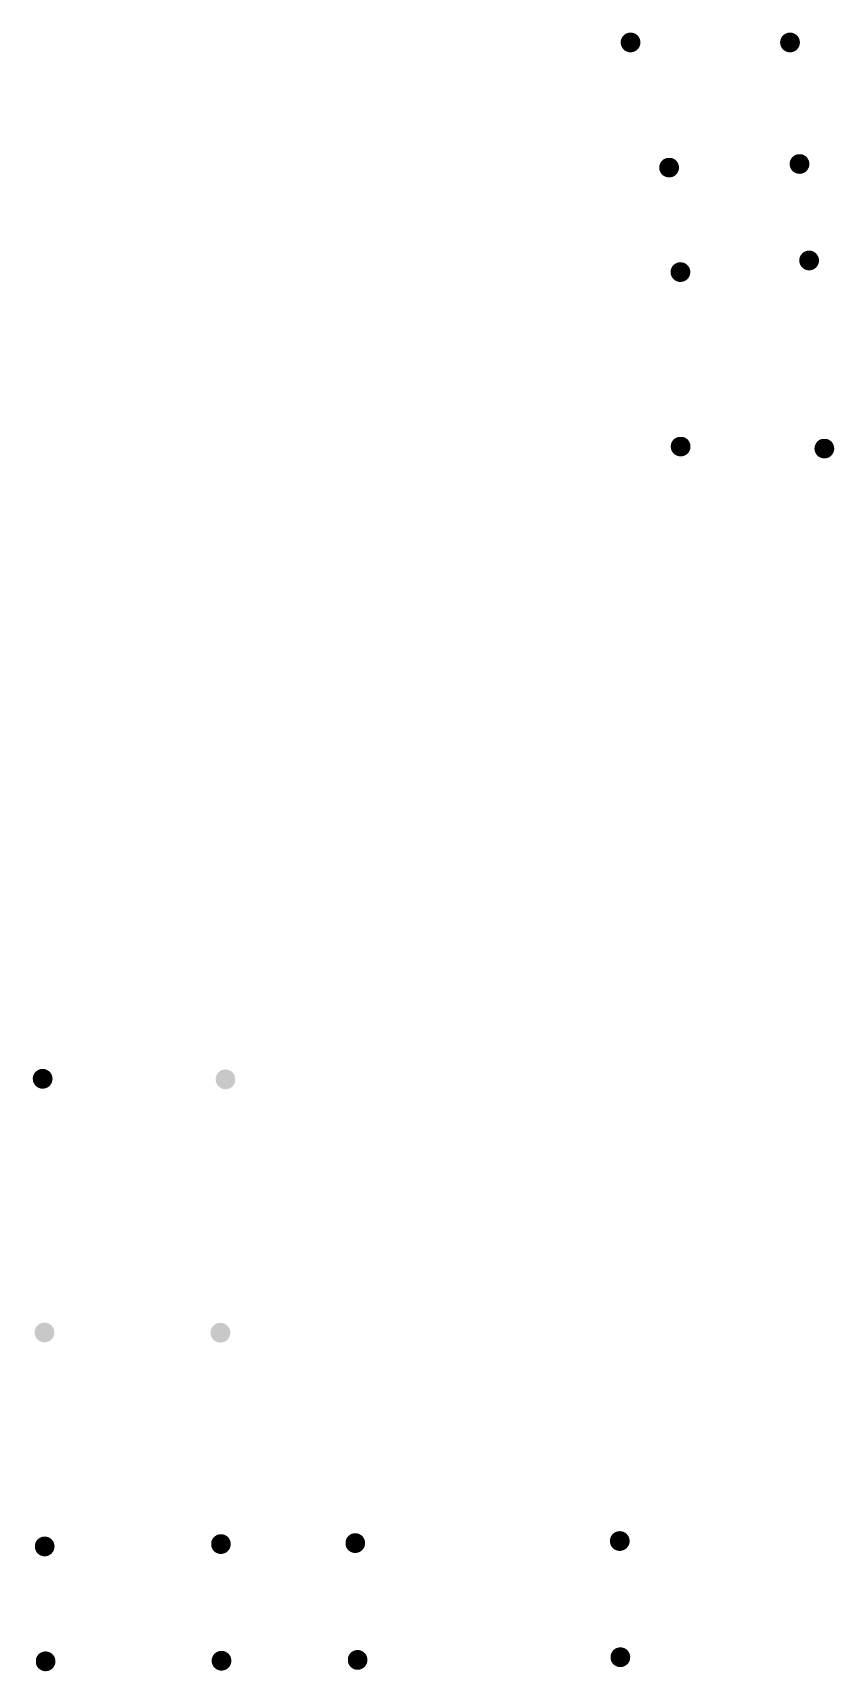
# Model space of a CAD drawing. Header units: inches. Extents: x 325 to 11487, y 381 to 10656.
# Drawn here: x 411.83 to 421.29, y 380.6 to 399.92 of the extents above; entities that cross this region are included whole.
import ezdxf

# ---------------------------------------------------------------- set-up
doc = ezdxf.new("R2010")
doc.units = ezdxf.units.IN
doc.header["$MEASUREMENT"] = 0
doc.layers.add('HATCH', color=7, linetype='Continuous')
pattern_1 = [(50, (0, 0), (7.172601826e-05, -6.275213498e-06), [7.5e-06, -8.25e-05]), (355, (0, 0), (-1.3875133361e-05, 7.521921337e-05), [6e-06, -6.6e-05]), (100.45144446, (5.98e-06, -5.2e-07), (5.7850884673e-05, 6.8943999097e-05), [6.3740192e-06, -7.01142112e-05]), (46.1842, (0, 2e-05), (0.000106724133067, -1.6551928079e-05), [1.125e-05, -0.00012375]), (96.63563549, (8.89e-06, 1.862e-05), (9.3466194567e-05, 9.7411860077e-05), [9.5610342e-06, -0.000105171376]), (351.18416399, (0, 2e-05), (9.3466194505e-05, 9.7411860027e-05), [9e-06, -9.90000001e-05]), (21, (1e-05, 1.5e-05), (5.9690705212e-05, -4.02618890665e-05), [7.5e-06, -8.25e-05]), (326, (1e-05, 1.5e-05), (2.4331533192e-05, 7.2515004505e-05), [6e-06, -6.6e-05]), (71.45144474, (1.4974e-05, 1.1645e-05), (8.4022237673e-05, 3.2253115281e-05), [6.374019e-06, -7.01142112e-05]), (37.5, (0, 0), (1.2159855317e-06, 3.32893853831e-05), [0, -6.52e-05, 0, -6.7e-05, 0, -6.625e-05]), (7.5, (0, 0), (2.63069537442e-05, 3.94411711882e-05), [0, -3.82e-05, 0, -6.37e-05, 0, -2.525e-05]), (327.5, (-2.23e-05, 0), (5.33822436172e-05, -2.2554871734e-06), [0, -2.5e-05, 0, -7.8e-05, 0, -0.0001035]), (317.5, (-3.23e-05, 0), (5.83186169342e-05, 1.00104982332e-05), [0, -3.25e-05, 0, -5.18e-05, 0, -7.35e-05])]

msp = doc.modelspace()

# ---------------------------------------------------------------- hatches: boundary and pattern name
at = {"layer": 'HATCH'}
h = msp.add_hatch(dxfattribs=at)
h.set_pattern_fill('AR-CONC', color=256, scale=1e-05)
h.set_pattern_definition([(50, (6.9354593, 12.21956918), (7.172601826e-05, -6.275213498e-06), [7.5e-06, -8.25e-05]), (355, (6.9354593, 12.21956918), (-1.3875133361e-05, 7.521921337e-05), [6e-06, -6.6e-05]), (100.45144446, (6.93546528, 12.219568656), (5.7850884673e-05, 6.8943999097e-05), [6.3740192e-06, -7.01142112e-05]), (46.1842, (6.9354593, 12.21958918), (0.000106724133067, -1.6551928079e-05), [1.125e-05, -0.00012375]), (96.63563549, (6.93546819, 12.2195878), (9.3466194567e-05, 9.7411860077e-05), [9.5610342e-06, -0.000105171376]), (351.18416399, (6.9354593, 12.21958918), (9.3466194505e-05, 9.7411860027e-05), [9e-06, -9.90000001e-05]), (21, (6.9354693, 12.21958418), (5.9690705212e-05, -4.02618890665e-05), [7.5e-06, -8.25e-05]), (326, (6.9354693, 12.21958418), (2.4331533192e-05, 7.2515004505e-05), [6e-06, -6.6e-05]), (71.45144474, (6.935474274, 12.219580823), (8.4022237673e-05, 3.2253115281e-05), [6.374019e-06, -7.01142112e-05]), (37.5, (6.9354593, 12.219569179), (1.2159855317e-06, 3.32893853831e-05), [0, -6.52e-05, 0, -6.7e-05, 0, -6.625e-05]), (7.5, (6.9354593, 12.21956918), (2.63069537442e-05, 3.94411711882e-05), [0, -3.82e-05, 0, -6.37e-05, 0, -2.525e-05]), (327.5, (6.935437, 12.219569179), (5.33822436172e-05, -2.2554871734e-06), [0, -2.5e-05, 0, -7.8e-05, 0, -0.0001035]), (317.5, (6.935427, 12.21956918), (5.83186169342e-05, 1.00104982332e-05), [0, -3.25e-05, 0, -5.18e-05, 0, -7.35e-05])])
h.paths.add_polyline_path([(418.9072, 399.92095), (418.8586, 399.92095, 0.18293728), (418.78909, 399.87624), (418.91805, 399.69548, 0.32720785), (418.99962, 399.80679, 0.35403658)])
h.paths.add_polyline_path([(418.78909, 399.87624, 0.16069185), (418.76617, 399.80679, 0.50692297), (418.91805, 399.69548)])
h = msp.add_hatch(dxfattribs=at)
h.set_pattern_fill('AR-CONC', color=256, scale=1e-05)
h.set_pattern_definition([(50, (8.81657862, 12.219410905), (7.172601826e-05, -6.275213498e-06), [7.5e-06, -8.25e-05]), (355, (8.81657862, 12.219410905), (-1.3875133361e-05, 7.521921337e-05), [6e-06, -6.6e-05]), (100.45144446, (8.8165846, 12.21941038), (5.7850884673e-05, 6.8943999097e-05), [6.3740192e-06, -7.01142112e-05]), (46.1842, (8.81657862, 12.219430905), (0.000106724133067, -1.6551928079e-05), [1.125e-05, -0.00012375]), (96.63563549, (8.81658752, 12.21942953), (9.3466194567e-05, 9.7411860077e-05), [9.5610342e-06, -0.000105171376]), (351.18416399, (8.81657862, 12.2194309), (9.3466194505e-05, 9.7411860027e-05), [9e-06, -9.90000001e-05]), (21, (8.81658862, 12.219425905), (5.9690705212e-05, -4.02618890665e-05), [7.5e-06, -8.25e-05]), (326, (8.81658862, 12.219425905), (2.4331533192e-05, 7.2515004505e-05), [6e-06, -6.6e-05]), (71.45144474, (8.8165936, 12.21942255), (8.4022237673e-05, 3.2253115281e-05), [6.374019e-06, -7.01142112e-05]), (37.5, (8.816578623, 12.219410905), (1.2159855317e-06, 3.32893853831e-05), [0, -6.52e-05, 0, -6.7e-05, 0, -6.625e-05]), (7.5, (8.816578623, 12.219410905), (2.63069537442e-05, 3.94411711882e-05), [0, -3.82e-05, 0, -6.37e-05, 0, -2.525e-05]), (327.5, (8.816556323, 12.219410905), (5.33822436172e-05, -2.2554871734e-06), [0, -2.5e-05, 0, -7.8e-05, 0, -0.0001035]), (317.5, (8.816546323, 12.219410905), (5.83186169342e-05, 1.00104982332e-05), [0, -3.25e-05, 0, -5.18e-05, 0, -7.35e-05])])
h.paths.add_polyline_path([(420.78832, 399.92079), (420.73972, 399.92079, 0.18293728), (420.67021, 399.87608), (420.79917, 399.69532, 0.32720785), (420.88074, 399.80663, 0.35403658)])
h.paths.add_polyline_path([(420.67021, 399.87608, 0.16069185), (420.64729, 399.80663, 0.50692297), (420.79917, 399.69532)])
h = msp.add_hatch(dxfattribs=at)
h.set_pattern_fill('AR-CONC', color=256, scale=1e-05)
h.set_pattern_definition([(50, (7.39028229, 10.74410409), (7.172601826e-05, -6.275213498e-06), [7.5e-06, -8.25e-05]), (355, (7.39028229, 10.74410409), (-1.3875133361e-05, 7.521921337e-05), [6e-06, -6.6e-05]), (100.45144446, (7.39028827, 10.744103565), (5.7850884673e-05, 6.8943999097e-05), [6.3740192e-06, -7.01142112e-05]), (46.1842, (7.39028229, 10.74412409), (0.000106724133067, -1.6551928079e-05), [1.125e-05, -0.00012375]), (96.63563549, (7.39029119, 10.74412271), (9.3466194567e-05, 9.7411860077e-05), [9.5610342e-06, -0.000105171376]), (351.18416399, (7.39028229, 10.74412409), (9.3466194505e-05, 9.7411860027e-05), [9e-06, -9.90000001e-05]), (21, (7.39029229, 10.74411909), (5.9690705212e-05, -4.02618890665e-05), [7.5e-06, -8.25e-05]), (326, (7.39029229, 10.74411909), (2.4331533192e-05, 7.2515004505e-05), [6e-06, -6.6e-05]), (71.45144474, (7.39029727, 10.74411573), (8.4022237673e-05, 3.2253115281e-05), [6.374019e-06, -7.01142112e-05]), (37.5, (7.390282293, 10.744104087), (1.2159855317e-06, 3.32893853831e-05), [0, -6.52e-05, 0, -6.7e-05, 0, -6.625e-05]), (7.5, (7.390282293, 10.744104087), (2.63069537442e-05, 3.94411711882e-05), [0, -3.82e-05, 0, -6.37e-05, 0, -2.525e-05]), (327.5, (7.390259993, 10.744104087), (5.33822436172e-05, -2.2554871734e-06), [0, -2.5e-05, 0, -7.8e-05, 0, -0.0001035]), (317.5, (7.390249993, 10.744104087), (5.83186169342e-05, 1.00104982332e-05), [0, -3.25e-05, 0, -5.18e-05, 0, -7.35e-05])])
h.paths.add_polyline_path([(419.36202, 398.44549), (419.31342, 398.44549, 0.18293728), (419.24391, 398.40078), (419.37287, 398.22002, 0.32720785), (419.45444, 398.33132, 0.35403658)])
h.paths.add_polyline_path([(419.24391, 398.40078, 0.16069185), (419.221, 398.33132, 0.50692297), (419.37287, 398.22002)])
h = msp.add_hatch(dxfattribs=at)
h.set_pattern_fill('AR-CONC', color=256, scale=1e-05)
h.set_pattern_definition([(50, (8.928660343, 10.7865035), (7.172601826e-05, -6.275213498e-06), [7.5e-06, -8.25e-05]), (355, (8.92866034, 10.7865035), (-1.3875133361e-05, 7.521921337e-05), [6e-06, -6.6e-05]), (100.45144446, (8.92866632, 10.78650298), (5.7850884673e-05, 6.8943999097e-05), [6.3740192e-06, -7.01142112e-05]), (46.1842, (8.92866034, 10.7865235), (0.000106724133067, -1.6551928079e-05), [1.125e-05, -0.00012375]), (96.63563549, (8.92866924, 10.78652212), (9.3466194567e-05, 9.7411860077e-05), [9.5610342e-06, -0.000105171376]), (351.18416399, (8.92866034, 10.7865235), (9.3466194505e-05, 9.7411860027e-05), [9e-06, -9.90000001e-05]), (21, (8.928670343, 10.7865185), (5.9690705212e-05, -4.02618890665e-05), [7.5e-06, -8.25e-05]), (326, (8.92867034, 10.7865185), (2.4331533192e-05, 7.2515004505e-05), [6e-06, -6.6e-05]), (71.45144474, (8.92867532, 10.78651515), (8.4022237673e-05, 3.2253115281e-05), [6.374019e-06, -7.01142112e-05]), (37.5, (8.928660343, 10.786503502), (1.2159855317e-06, 3.32893853831e-05), [0, -6.52e-05, 0, -6.7e-05, 0, -6.625e-05]), (7.5, (8.928660343, 10.786503502), (2.63069537442e-05, 3.94411711882e-05), [0, -3.82e-05, 0, -6.37e-05, 0, -2.525e-05]), (327.5, (8.928638043, 10.786503502), (5.33822436172e-05, -2.2554871734e-06), [0, -2.5e-05, 0, -7.8e-05, 0, -0.0001035]), (317.5, (8.928628043, 10.7865035), (5.83186169342e-05, 1.00104982332e-05), [0, -3.25e-05, 0, -5.18e-05, 0, -7.35e-05])])
h.paths.add_polyline_path([(420.9004, 398.48789), (420.8518, 398.48789, 0.18293728), (420.78229, 398.44318), (420.91125, 398.26242, 0.32720785), (420.99282, 398.37372, 0.35403658)])
h.paths.add_polyline_path([(420.78229, 398.44318, 0.16069185), (420.75938, 398.37372, 0.50692297), (420.91125, 398.26242)])
h = msp.add_hatch(dxfattribs=at)
h.set_pattern_fill('AR-CONC', color=256, scale=1e-05)
h.set_pattern_definition([(50, (7.52376689, 9.51190955), (7.172601826e-05, -6.275213498e-06), [7.5e-06, -8.25e-05]), (355, (7.52376689, 9.51190955), (-1.3875133361e-05, 7.521921337e-05), [6e-06, -6.6e-05]), (100.45144446, (7.523772865, 9.511909026), (5.7850884673e-05, 6.8943999097e-05), [6.3740192e-06, -7.01142112e-05]), (46.1842, (7.52376689, 9.51192955), (0.000106724133067, -1.6551928079e-05), [1.125e-05, -0.00012375]), (96.63563549, (7.52377578, 9.51192817), (9.3466194567e-05, 9.7411860077e-05), [9.5610342e-06, -0.000105171376]), (351.18416399, (7.52376689, 9.51192955), (9.3466194505e-05, 9.7411860027e-05), [9e-06, -9.90000001e-05]), (21, (7.52377689, 9.51192455), (5.9690705212e-05, -4.02618890665e-05), [7.5e-06, -8.25e-05]), (326, (7.52377689, 9.51192455), (2.4331533192e-05, 7.2515004505e-05), [6e-06, -6.6e-05]), (71.45144474, (7.52378186, 9.511921194), (8.4022237673e-05, 3.2253115281e-05), [6.374019e-06, -7.01142112e-05]), (37.5, (7.523766888, 9.51190955), (1.2159855317e-06, 3.32893853831e-05), [0, -6.52e-05, 0, -6.7e-05, 0, -6.625e-05]), (7.5, (7.523766888, 9.51190955), (2.63069537442e-05, 3.94411711882e-05), [0, -3.82e-05, 0, -6.37e-05, 0, -2.525e-05]), (327.5, (7.523744588, 9.51190955), (5.33822436172e-05, -2.2554871734e-06), [0, -2.5e-05, 0, -7.8e-05, 0, -0.0001035]), (317.5, (7.52373459, 9.51190955), (5.83186169342e-05, 1.00104982332e-05), [0, -3.25e-05, 0, -5.18e-05, 0, -7.35e-05])])
h.paths.add_polyline_path([(419.49551, 397.21329), (419.4469, 397.21329, 0.18293728), (419.3774, 397.16858), (419.50635, 396.98782, 0.32720785), (419.58793, 397.09913, 0.35403658)])
h.paths.add_polyline_path([(419.3774, 397.16858, 0.16069185), (419.35448, 397.09913, 0.50692297), (419.50635, 396.98782)])
h = msp.add_hatch(dxfattribs=at)
h.set_pattern_fill('AR-CONC', color=256, scale=1e-05)
h.set_pattern_definition([(50, (9.04195175, 9.64870854), (7.172601826e-05, -6.275213498e-06), [7.5e-06, -8.25e-05]), (355, (9.04195175, 9.64870854), (-1.3875133361e-05, 7.521921337e-05), [6e-06, -6.6e-05]), (100.45144446, (9.04195773, 9.64870802), (5.7850884673e-05, 6.8943999097e-05), [6.3740192e-06, -7.01142112e-05]), (46.1842, (9.04195175, 9.64872854), (0.000106724133067, -1.6551928079e-05), [1.125e-05, -0.00012375]), (96.63563549, (9.04196064, 9.64872716), (9.3466194567e-05, 9.7411860077e-05), [9.5610342e-06, -0.000105171376]), (351.18416399, (9.04195175, 9.64872854), (9.3466194505e-05, 9.7411860027e-05), [9e-06, -9.90000001e-05]), (21, (9.04196175, 9.64872354), (5.9690705212e-05, -4.02618890665e-05), [7.5e-06, -8.25e-05]), (326, (9.04196175, 9.64872354), (2.4331533192e-05, 7.2515004505e-05), [6e-06, -6.6e-05]), (71.45144474, (9.041966725, 9.64872019), (8.4022237673e-05, 3.2253115281e-05), [6.374019e-06, -7.01142112e-05]), (37.5, (9.04195175, 9.648708542), (1.2159855317e-06, 3.32893853831e-05), [0, -6.52e-05, 0, -6.7e-05, 0, -6.625e-05]), (7.5, (9.04195175, 9.648708542), (2.63069537442e-05, 3.94411711882e-05), [0, -3.82e-05, 0, -6.37e-05, 0, -2.525e-05]), (327.5, (9.04192945, 9.648708542), (5.33822436172e-05, -2.2554871734e-06), [0, -2.5e-05, 0, -7.8e-05, 0, -0.0001035]), (317.5, (9.04191945, 9.64870854), (5.83186169342e-05, 1.00104982332e-05), [0, -3.25e-05, 0, -5.18e-05, 0, -7.35e-05])])
h.paths.add_polyline_path([(421.01369, 397.35009), (420.96509, 397.35009, 0.18293728), (420.89558, 397.30538), (421.02454, 397.12462, 0.32720785), (421.10611, 397.23593, 0.35403658)])
h.paths.add_polyline_path([(420.89558, 397.30538, 0.16069185), (420.87267, 397.23593, 0.50692297), (421.02454, 397.12462)])
h = msp.add_hatch(dxfattribs=at)
h.set_pattern_fill('AR-CONC', color=256, scale=1e-05)
h.set_pattern_definition([(50, (7.52614816, 7.45510809), (7.172601826e-05, -6.275213498e-06), [7.5e-06, -8.25e-05]), (355, (7.52614816, 7.45510809), (-1.3875133361e-05, 7.521921337e-05), [6e-06, -6.6e-05]), (100.45144446, (7.52615414, 7.455107566), (5.7850884673e-05, 6.8943999097e-05), [6.3740192e-06, -7.01142112e-05]), (46.1842, (7.52614816, 7.45512809), (0.000106724133067, -1.6551928079e-05), [1.125e-05, -0.00012375]), (96.63563549, (7.52615705, 7.45512671), (9.3466194567e-05, 9.7411860077e-05), [9.5610342e-06, -0.000105171376]), (351.18416399, (7.52614816, 7.45512809), (9.3466194505e-05, 9.7411860027e-05), [9e-06, -9.90000001e-05]), (21, (7.52615816, 7.45512309), (5.9690705212e-05, -4.02618890665e-05), [7.5e-06, -8.25e-05]), (326, (7.52615816, 7.45512309), (2.4331533192e-05, 7.2515004505e-05), [6e-06, -6.6e-05]), (71.45144474, (7.526163134, 7.455119734), (8.4022237673e-05, 3.2253115281e-05), [6.374019e-06, -7.01142112e-05]), (37.5, (7.52614816, 7.45510809), (1.2159855317e-06, 3.32893853831e-05), [0, -6.52e-05, 0, -6.7e-05, 0, -6.625e-05]), (7.5, (7.52614816, 7.45510809), (2.63069537442e-05, 3.94411711882e-05), [0, -3.82e-05, 0, -6.37e-05, 0, -2.525e-05]), (327.5, (7.52612586, 7.45510809), (5.33822436172e-05, -2.2554871734e-06), [0, -2.5e-05, 0, -7.8e-05, 0, -0.0001035]), (317.5, (7.52611586, 7.45510809), (5.83186169342e-05, 1.00104982332e-05), [0, -3.25e-05, 0, -5.18e-05, 0, -7.35e-05])])
h.paths.add_polyline_path([(419.49789, 395.15649), (419.44929, 395.15649, 0.18293728), (419.37978, 395.11178), (419.50874, 394.93102, 0.32720785), (419.59031, 395.04233, 0.35403658)])
h.paths.add_polyline_path([(419.37978, 395.11178, 0.16069185), (419.35686, 395.04233, 0.50692297), (419.50874, 394.93102)])
h = msp.add_hatch(dxfattribs=at)
h.set_pattern_fill('AR-CONC', color=256, scale=1e-05)
h.set_pattern_definition([(50, (9.2217378, 7.431183553), (7.172601826e-05, -6.275213498e-06), [7.5e-06, -8.25e-05]), (355, (9.2217378, 7.43118355), (-1.3875133361e-05, 7.521921337e-05), [6e-06, -6.6e-05]), (100.45144446, (9.22174378, 7.43118303), (5.7850884673e-05, 6.8943999097e-05), [6.3740192e-06, -7.01142112e-05]), (46.1842, (9.2217378, 7.43120355), (0.000106724133067, -1.6551928079e-05), [1.125e-05, -0.00012375]), (96.63563549, (9.2217467, 7.43120217), (9.3466194567e-05, 9.7411860077e-05), [9.5610342e-06, -0.000105171376]), (351.18416399, (9.2217378, 7.43120355), (9.3466194505e-05, 9.7411860027e-05), [9e-06, -9.90000001e-05]), (21, (9.2217478, 7.431198553), (5.9690705212e-05, -4.02618890665e-05), [7.5e-06, -8.25e-05]), (326, (9.2217478, 7.43119855), (2.4331533192e-05, 7.2515004505e-05), [6e-06, -6.6e-05]), (71.45144474, (9.22175278, 7.4311952), (8.4022237673e-05, 3.2253115281e-05), [6.374019e-06, -7.01142112e-05]), (37.5, (9.221737802, 7.431183553), (1.2159855317e-06, 3.32893853831e-05), [0, -6.52e-05, 0, -6.7e-05, 0, -6.625e-05]), (7.5, (9.221737802, 7.431183553), (2.63069537442e-05, 3.94411711882e-05), [0, -3.82e-05, 0, -6.37e-05, 0, -2.525e-05]), (327.5, (9.221715502, 7.431183553), (5.33822436172e-05, -2.2554871734e-06), [0, -2.5e-05, 0, -7.8e-05, 0, -0.0001035]), (317.5, (9.221705502, 7.431183553), (5.83186169342e-05, 1.00104982332e-05), [0, -3.25e-05, 0, -5.18e-05, 0, -7.35e-05])])
h.paths.add_polyline_path([(421.19348, 395.13257), (421.14487, 395.13257, 0.18293728), (421.07537, 395.08786), (421.20433, 394.9071, 0.32720785), (421.2859, 395.0184, 0.35403658)])
h.paths.add_polyline_path([(421.07537, 395.08786, 0.16069185), (421.05245, 395.0184, 0.50692297), (421.20433, 394.9071)])
h = msp.add_hatch(dxfattribs=at)
h.set_pattern_fill('AR-CONC', color=256, scale=1e-05)
h.set_pattern_definition(pattern_1)
h.paths.add_polyline_path([(411.97174, 387.70138), (411.92314, 387.70138, 0.18293728), (411.85363, 387.65667), (411.98259, 387.47591, 0.32720785), (412.06416, 387.58722, 0.35403658)])
h.paths.add_polyline_path([(411.85363, 387.65667, 0.16069185), (411.83072, 387.58722, 0.50692297), (411.98259, 387.47591)])
h = msp.add_hatch(dxfattribs=at)
h.set_pattern_fill('AR-CONC', color=256, scale=1e-05)
h.set_pattern_definition(pattern_1)
h.paths.add_polyline_path([(414.18863, 387.66178, 0.67483263), (413.98787, 387.58077, 0.28343791), (414.05215, 387.4765)])
h.paths.add_polyline_path([(414.2178, 387.55234), (414.2178, 387.6092, 0.1310024), (414.18863, 387.66178), (414.05215, 387.4765, 0.48022334)])
h = msp.add_hatch(dxfattribs=at)
h.set_pattern_fill('AR-CONC', color=256, scale=1e-05)
h.set_pattern_definition(pattern_1)
h.paths.add_polyline_path([(412.08655, 384.59682, 1), (411.8531, 384.59682, 1)])
h.paths.add_polyline_path([(413.92773, 384.59347, 1), (414.16118, 384.59347, 1)])
h = msp.add_hatch(dxfattribs=at)
h.set_pattern_fill('AR-CONC', color=256, scale=1e-05, angle=90)
h.set_pattern_definition([(140, (799.558619636, -29.87412711), (6.275213498e-06, 7.172601826e-05), [7.5e-06, -8.25e-05]), (85, (799.558619636, -29.87412711), (-7.521921337e-05, -1.3875133361e-05), [6e-06, -6.6e-05]), (190.45144446, (799.55862016, -29.874121134), (-6.8943999097e-05, 5.7850884673e-05), [6.3740192e-06, -7.01142112e-05]), (136.1842, (799.55859964, -29.87412711), (1.6551928079e-05, 0.000106724133067), [1.125e-05, -0.00012375]), (186.63563549, (799.55860102, -29.87411822), (-9.7411860077e-05, 9.3466194567e-05), [9.5610342e-06, -0.000105171376]), (81.18416399, (799.55859964, -29.87412711), (-9.7411860027e-05, 9.3466194505e-05), [9e-06, -9.90000001e-05]), (111, (799.558604636, -29.87411711), (4.02618890665e-05, 5.9690705212e-05), [7.5e-06, -8.25e-05]), (56, (799.558604636, -29.87411711), (-7.2515004505e-05, 2.4331533192e-05), [6e-06, -6.6e-05]), (161.45144474, (799.55860799, -29.87411214), (-3.2253115281e-05, 8.4022237673e-05), [6.374019e-06, -7.01142112e-05]), (127.5, (799.558619636, -29.874127111), (-3.32893853831e-05, 1.2159855317e-06), [0, -6.52e-05, 0, -6.7e-05, 0, -6.625e-05]), (97.5, (799.558619636, -29.87412711), (-3.94411711882e-05, 2.63069537442e-05), [0, -3.82e-05, 0, -6.37e-05, 0, -2.525e-05]), (57.5, (799.558619636, -29.87414941), (2.2554871734e-06, 5.33822436172e-05), [0, -2.5e-05, 0, -7.8e-05, 0, -0.0001035]), (47.5, (799.558619636, -29.87415941), (-1.00104982332e-05, 5.83186169342e-05), [0, -3.25e-05, 0, -5.18e-05, 0, -7.35e-05])])
h.paths.add_polyline_path([(411.85724, 382.09761), (411.85724, 382.04901, 0.18293728), (411.90195, 381.9795), (412.08271, 382.10846, 0.32720785), (411.9714, 382.19003, 0.35403658)])
h.paths.add_polyline_path([(411.90195, 381.9795, 0.16069185), (411.9714, 381.95659, 0.50692297), (412.08271, 382.10846)])
h = msp.add_hatch(dxfattribs=at)
h.set_pattern_fill('AR-CONC', color=256, scale=1e-05, angle=90)
h.set_pattern_definition([(140, (801.63763919, -29.84620249), (6.275213498e-06, 7.172601826e-05), [7.5e-06, -8.25e-05]), (85, (801.63763919, -29.84620249), (-7.521921337e-05, -1.3875133361e-05), [6e-06, -6.6e-05]), (190.45144446, (801.63763971, -29.84619651), (-6.8943999097e-05, 5.7850884673e-05), [6.3740192e-06, -7.01142112e-05]), (136.1842, (801.63761919, -29.84620249), (1.6551928079e-05, 0.000106724133067), [1.125e-05, -0.00012375]), (186.63563549, (801.63762057, -29.84619359), (-9.7411860077e-05, 9.3466194567e-05), [9.5610342e-06, -0.000105171376]), (81.18416399, (801.63761919, -29.84620249), (-9.7411860027e-05, 9.3466194505e-05), [9e-06, -9.90000001e-05]), (111, (801.63762419, -29.84619249), (4.02618890665e-05, 5.9690705212e-05), [7.5e-06, -8.25e-05]), (56, (801.63762419, -29.84619249), (-7.2515004505e-05, 2.4331533192e-05), [6e-06, -6.6e-05]), (161.45144474, (801.63762754, -29.84618751), (-3.2253115281e-05, 8.4022237673e-05), [6.374019e-06, -7.01142112e-05]), (127.5, (801.637639187, -29.846202488), (-3.32893853831e-05, 1.2159855317e-06), [0, -6.52e-05, 0, -6.7e-05, 0, -6.625e-05]), (97.5, (801.637639187, -29.846202488), (-3.94411711882e-05, 2.63069537442e-05), [0, -3.82e-05, 0, -6.37e-05, 0, -2.525e-05]), (57.5, (801.637639187, -29.846224788), (2.2554871734e-06, 5.33822436172e-05), [0, -2.5e-05, 0, -7.8e-05, 0, -0.0001035]), (47.5, (801.637639187, -29.846234788), (-1.00104982332e-05, 5.83186169342e-05), [0, -3.25e-05, 0, -5.18e-05, 0, -7.35e-05])])
h.paths.add_polyline_path([(413.93626, 382.12554), (413.93626, 382.07693, 0.18293728), (413.98097, 382.00743), (414.16173, 382.13639, 0.32720785), (414.05042, 382.21796, 0.35403658)])
h.paths.add_polyline_path([(413.98097, 382.00743, 0.16069185), (414.05042, 381.98451, 0.50692297), (414.16173, 382.13639)])
h = msp.add_hatch(dxfattribs=at)
h.set_pattern_fill('AR-CONC', color=256, scale=1e-05, angle=90)
h.set_pattern_definition([(140, (803.22244576, -29.83463111), (6.275213498e-06, 7.172601826e-05), [7.5e-06, -8.25e-05]), (85, (803.22244576, -29.83463111), (-7.521921337e-05, -1.3875133361e-05), [6e-06, -6.6e-05]), (190.45144446, (803.22244628, -29.83462513), (-6.8943999097e-05, 5.7850884673e-05), [6.3740192e-06, -7.01142112e-05]), (136.1842, (803.22242576, -29.83463111), (1.6551928079e-05, 0.000106724133067), [1.125e-05, -0.00012375]), (186.63563549, (803.22242714, -29.83462221), (-9.7411860077e-05, 9.3466194567e-05), [9.5610342e-06, -0.000105171376]), (81.18416399, (803.22242576, -29.83463111), (-9.7411860027e-05, 9.3466194505e-05), [9e-06, -9.90000001e-05]), (111, (803.22243076, -29.83462111), (4.02618890665e-05, 5.9690705212e-05), [7.5e-06, -8.25e-05]), (56, (803.22243076, -29.83462111), (-7.2515004505e-05, 2.4331533192e-05), [6e-06, -6.6e-05]), (161.45144474, (803.222434115, -29.83461613), (-3.2253115281e-05, 8.4022237673e-05), [6.374019e-06, -7.01142112e-05]), (127.5, (803.22244576, -29.834631108), (-3.32893853831e-05, 1.2159855317e-06), [0, -6.52e-05, 0, -6.7e-05, 0, -6.625e-05]), (97.5, (803.22244576, -29.834631108), (-3.94411711882e-05, 2.63069537442e-05), [0, -3.82e-05, 0, -6.37e-05, 0, -2.525e-05]), (57.5, (803.22244576, -29.834653408), (2.2554871734e-06, 5.33822436172e-05), [0, -2.5e-05, 0, -7.8e-05, 0, -0.0001035]), (47.5, (803.22244576, -29.834663408), (-1.00104982332e-05, 5.83186169342e-05), [0, -3.25e-05, 0, -5.18e-05, 0, -7.35e-05])])
h.paths.add_polyline_path([(415.52106, 382.13711), (415.52106, 382.08851, 0.18293728), (415.56577, 382.019), (415.74653, 382.14796, 0.32720785), (415.63523, 382.22953, 0.35403658)])
h.paths.add_polyline_path([(415.56577, 382.019, 0.16069185), (415.63523, 381.99608, 0.50692297), (415.74653, 382.14796)])
h = msp.add_hatch(dxfattribs=at)
h.set_pattern_fill('AR-CONC', color=256, scale=1e-05, angle=90)
h.set_pattern_definition([(140, (806.3427246, -29.81019615), (6.275213498e-06, 7.172601826e-05), [7.5e-06, -8.25e-05]), (85, (806.3427246, -29.81019615), (-7.521921337e-05, -1.3875133361e-05), [6e-06, -6.6e-05]), (190.45144446, (806.34272512, -29.81019017), (-6.8943999097e-05, 5.7850884673e-05), [6.3740192e-06, -7.01142112e-05]), (136.1842, (806.3427046, -29.81019615), (1.6551928079e-05, 0.000106724133067), [1.125e-05, -0.00012375]), (186.63563549, (806.34270598, -29.81018726), (-9.7411860077e-05, 9.3466194567e-05), [9.5610342e-06, -0.000105171376]), (81.18416399, (806.3427046, -29.81019615), (-9.7411860027e-05, 9.3466194505e-05), [9e-06, -9.90000001e-05]), (111, (806.3427096, -29.81018615), (4.02618890665e-05, 5.9690705212e-05), [7.5e-06, -8.25e-05]), (56, (806.3427096, -29.81018615), (-7.2515004505e-05, 2.4331533192e-05), [6e-06, -6.6e-05]), (161.45144474, (806.342712954, -29.810181175), (-3.2253115281e-05, 8.4022237673e-05), [6.374019e-06, -7.01142112e-05]), (127.5, (806.3427246, -29.81019615), (-3.32893853831e-05, 1.2159855317e-06), [0, -6.52e-05, 0, -6.7e-05, 0, -6.625e-05]), (97.5, (806.3427246, -29.81019615), (-3.94411711882e-05, 2.63069537442e-05), [0, -3.82e-05, 0, -6.37e-05, 0, -2.525e-05]), (57.5, (806.3427246, -29.81021845), (2.2554871734e-06, 5.33822436172e-05), [0, -2.5e-05, 0, -7.8e-05, 0, -0.0001035]), (47.5, (806.3427246, -29.81022845), (-1.00104982332e-05, 5.83186169342e-05), [0, -3.25e-05, 0, -5.18e-05, 0, -7.35e-05])])
h.paths.add_polyline_path([(418.64134, 382.16154), (418.64134, 382.11294, 0.18293728), (418.68605, 382.04343), (418.86681, 382.17239, 0.32720785), (418.75551, 382.25396, 0.35403658)])
h.paths.add_polyline_path([(418.68605, 382.04343, 0.16069185), (418.75551, 382.02052, 0.50692297), (418.86681, 382.17239)])
h = msp.add_hatch(dxfattribs=at)
h.set_pattern_fill('AR-CONC', color=256, scale=1e-05, angle=90)
h.set_pattern_definition([(140, (799.569097376, -31.228679425), (6.275213498e-06, 7.172601826e-05), [7.5e-06, -8.25e-05]), (85, (799.56909738, -31.228679425), (-7.521921337e-05, -1.3875133361e-05), [6e-06, -6.6e-05]), (190.45144446, (799.5690979, -31.22867345), (-6.8943999097e-05, 5.7850884673e-05), [6.3740192e-06, -7.01142112e-05]), (136.1842, (799.56907738, -31.228679425), (1.6551928079e-05, 0.000106724133067), [1.125e-05, -0.00012375]), (186.63563549, (799.56907876, -31.22867053), (-9.7411860077e-05, 9.3466194567e-05), [9.5610342e-06, -0.000105171376]), (81.18416399, (799.56907738, -31.22867943), (-9.7411860027e-05, 9.3466194505e-05), [9e-06, -9.90000001e-05]), (111, (799.569082376, -31.228669425), (4.02618890665e-05, 5.9690705212e-05), [7.5e-06, -8.25e-05]), (56, (799.56908238, -31.228669425), (-7.2515004505e-05, 2.4331533192e-05), [6e-06, -6.6e-05]), (161.45144474, (799.56908573, -31.22866445), (-3.2253115281e-05, 8.4022237673e-05), [6.374019e-06, -7.01142112e-05]), (127.5, (799.569097376, -31.228679425), (-3.32893853831e-05, 1.2159855317e-06), [0, -6.52e-05, 0, -6.7e-05, 0, -6.625e-05]), (97.5, (799.569097376, -31.228679425), (-3.94411711882e-05, 2.63069537442e-05), [0, -3.82e-05, 0, -6.37e-05, 0, -2.525e-05]), (57.5, (799.569097376, -31.228701725), (2.2554871734e-06, 5.33822436172e-05), [0, -2.5e-05, 0, -7.8e-05, 0, -0.0001035]), (47.5, (799.569097376, -31.228711725), (-1.00104982332e-05, 5.83186169342e-05), [0, -3.25e-05, 0, -5.18e-05, 0, -7.35e-05])])
h.paths.add_polyline_path([(411.86771, 380.74306), (411.86771, 380.69446, 0.18293728), (411.91242, 380.62495), (412.09318, 380.75391, 0.32720785), (411.98188, 380.83548, 0.35403658)])
h.paths.add_polyline_path([(411.91242, 380.62495, 0.16069185), (411.98188, 380.60204, 0.50692297), (412.09318, 380.75391)])
h = msp.add_hatch(dxfattribs=at)
h.set_pattern_fill('AR-CONC', color=256, scale=1e-05, angle=90)
h.set_pattern_definition([(140, (801.644637235, -31.221700094), (6.275213498e-06, 7.172601826e-05), [7.5e-06, -8.25e-05]), (85, (801.644637235, -31.221700094), (-7.521921337e-05, -1.3875133361e-05), [6e-06, -6.6e-05]), (190.45144446, (801.64463776, -31.22169412), (-6.8943999097e-05, 5.7850884673e-05), [6.3740192e-06, -7.01142112e-05]), (136.1842, (801.644617235, -31.22170009), (1.6551928079e-05, 0.000106724133067), [1.125e-05, -0.00012375]), (186.63563549, (801.64461861, -31.2216912), (-9.7411860077e-05, 9.3466194567e-05), [9.5610342e-06, -0.000105171376]), (81.18416399, (801.64461724, -31.22170009), (-9.7411860027e-05, 9.3466194505e-05), [9e-06, -9.90000001e-05]), (111, (801.644622235, -31.221690094), (4.02618890665e-05, 5.9690705212e-05), [7.5e-06, -8.25e-05]), (56, (801.644622235, -31.221690094), (-7.2515004505e-05, 2.4331533192e-05), [6e-06, -6.6e-05]), (161.45144474, (801.64462559, -31.22168512), (-3.2253115281e-05, 8.4022237673e-05), [6.374019e-06, -7.01142112e-05]), (127.5, (801.644637235, -31.221700094), (-3.32893853831e-05, 1.2159855317e-06), [0, -6.52e-05, 0, -6.7e-05, 0, -6.625e-05]), (97.5, (801.644637235, -31.221700094), (-3.94411711882e-05, 2.63069537442e-05), [0, -3.82e-05, 0, -6.37e-05, 0, -2.525e-05]), (57.5, (801.644637235, -31.221722394), (2.2554871734e-06, 5.33822436172e-05), [0, -2.5e-05, 0, -7.8e-05, 0, -0.0001035]), (47.5, (801.644637235, -31.221732394), (-1.00104982332e-05, 5.83186169342e-05), [0, -3.25e-05, 0, -5.18e-05, 0, -7.35e-05])])
h.paths.add_polyline_path([(413.94325, 380.75004), (413.94325, 380.70144, 0.18293728), (413.98796, 380.63193), (414.16872, 380.76089, 0.32720785), (414.05742, 380.84246, 0.35403658)])
h.paths.add_polyline_path([(413.98796, 380.63193, 0.16069185), (414.05742, 380.60902, 0.50692297), (414.16872, 380.76089)])
h = msp.add_hatch(dxfattribs=at)
h.set_pattern_fill('AR-CONC', color=256, scale=1e-05, angle=90)
h.set_pattern_definition([(140, (803.249858003, -31.21180784), (6.275213498e-06, 7.172601826e-05), [7.5e-06, -8.25e-05]), (85, (803.249858, -31.21180784), (-7.521921337e-05, -1.3875133361e-05), [6e-06, -6.6e-05]), (190.45144446, (803.249858526, -31.211801865), (-6.8943999097e-05, 5.7850884673e-05), [6.3740192e-06, -7.01142112e-05]), (136.1842, (803.249838, -31.21180784), (1.6551928079e-05, 0.000106724133067), [1.125e-05, -0.00012375]), (186.63563549, (803.24983938, -31.21179895), (-9.7411860077e-05, 9.3466194567e-05), [9.5610342e-06, -0.000105171376]), (81.18416399, (803.249838, -31.21180784), (-9.7411860027e-05, 9.3466194505e-05), [9e-06, -9.90000001e-05]), (111, (803.249843003, -31.21179784), (4.02618890665e-05, 5.9690705212e-05), [7.5e-06, -8.25e-05]), (56, (803.249843, -31.21179784), (-7.2515004505e-05, 2.4331533192e-05), [6e-06, -6.6e-05]), (161.45144474, (803.24984636, -31.21179287), (-3.2253115281e-05, 8.4022237673e-05), [6.374019e-06, -7.01142112e-05]), (127.5, (803.249858003, -31.211807842), (-3.32893853831e-05, 1.2159855317e-06), [0, -6.52e-05, 0, -6.7e-05, 0, -6.625e-05]), (97.5, (803.249858003, -31.211807842), (-3.94411711882e-05, 2.63069537442e-05), [0, -3.82e-05, 0, -6.37e-05, 0, -2.525e-05]), (57.5, (803.249858003, -31.211830142), (2.2554871734e-06, 5.33822436172e-05), [0, -2.5e-05, 0, -7.8e-05, 0, -0.0001035]), (47.5, (803.249858003, -31.21184014), (-1.00104982332e-05, 5.83186169342e-05), [0, -3.25e-05, 0, -5.18e-05, 0, -7.35e-05])])
h.paths.add_polyline_path([(415.54848, 380.75993), (415.54848, 380.71133, 0.18293728), (415.59319, 380.64182), (415.77395, 380.77078, 0.32720785), (415.66264, 380.85235, 0.35403658)])
h.paths.add_polyline_path([(415.59319, 380.64182, 0.16069185), (415.66264, 380.61891, 0.50692297), (415.77395, 380.77078)])
h = msp.add_hatch(dxfattribs=at)
h.set_pattern_fill('AR-CONC', color=256, scale=1e-05, angle=90)
h.set_pattern_definition([(140, (806.34972265, -31.180181837), (6.275213498e-06, 7.172601826e-05), [7.5e-06, -8.25e-05]), (85, (806.34972265, -31.18018184), (-7.521921337e-05, -1.3875133361e-05), [6e-06, -6.6e-05]), (190.45144446, (806.34972317, -31.18017586), (-6.8943999097e-05, 5.7850884673e-05), [6.3740192e-06, -7.01142112e-05]), (136.1842, (806.34970265, -31.18018184), (1.6551928079e-05, 0.000106724133067), [1.125e-05, -0.00012375]), (186.63563549, (806.34970403, -31.18017294), (-9.7411860077e-05, 9.3466194567e-05), [9.5610342e-06, -0.000105171376]), (81.18416399, (806.34970265, -31.18018184), (-9.7411860027e-05, 9.3466194505e-05), [9e-06, -9.90000001e-05]), (111, (806.34970765, -31.180171837), (4.02618890665e-05, 5.9690705212e-05), [7.5e-06, -8.25e-05]), (56, (806.34970765, -31.18017184), (-7.2515004505e-05, 2.4331533192e-05), [6e-06, -6.6e-05]), (161.45144474, (806.349711, -31.18016686), (-3.2253115281e-05, 8.4022237673e-05), [6.374019e-06, -7.01142112e-05]), (127.5, (806.349722647, -31.180181837), (-3.32893853831e-05, 1.2159855317e-06), [0, -6.52e-05, 0, -6.7e-05, 0, -6.625e-05]), (97.5, (806.349722647, -31.180181837), (-3.94411711882e-05, 2.63069537442e-05), [0, -3.82e-05, 0, -6.37e-05, 0, -2.525e-05]), (57.5, (806.349722647, -31.180204137), (2.2554871734e-06, 5.33822436172e-05), [0, -2.5e-05, 0, -7.8e-05, 0, -0.0001035]), (47.5, (806.349722647, -31.180214137), (-1.00104982332e-05, 5.83186169342e-05), [0, -3.25e-05, 0, -5.18e-05, 0, -7.35e-05])])
h.paths.add_polyline_path([(418.64834, 380.79156), (418.64834, 380.74296, 0.18293728), (418.69305, 380.67345), (418.87381, 380.80241, 0.32720785), (418.76251, 380.88398, 0.35403658)])
h.paths.add_polyline_path([(418.69305, 380.67345, 0.16069185), (418.76251, 380.65053, 0.50692297), (418.87381, 380.80241)])

doc.saveas('drawing.dxf')
